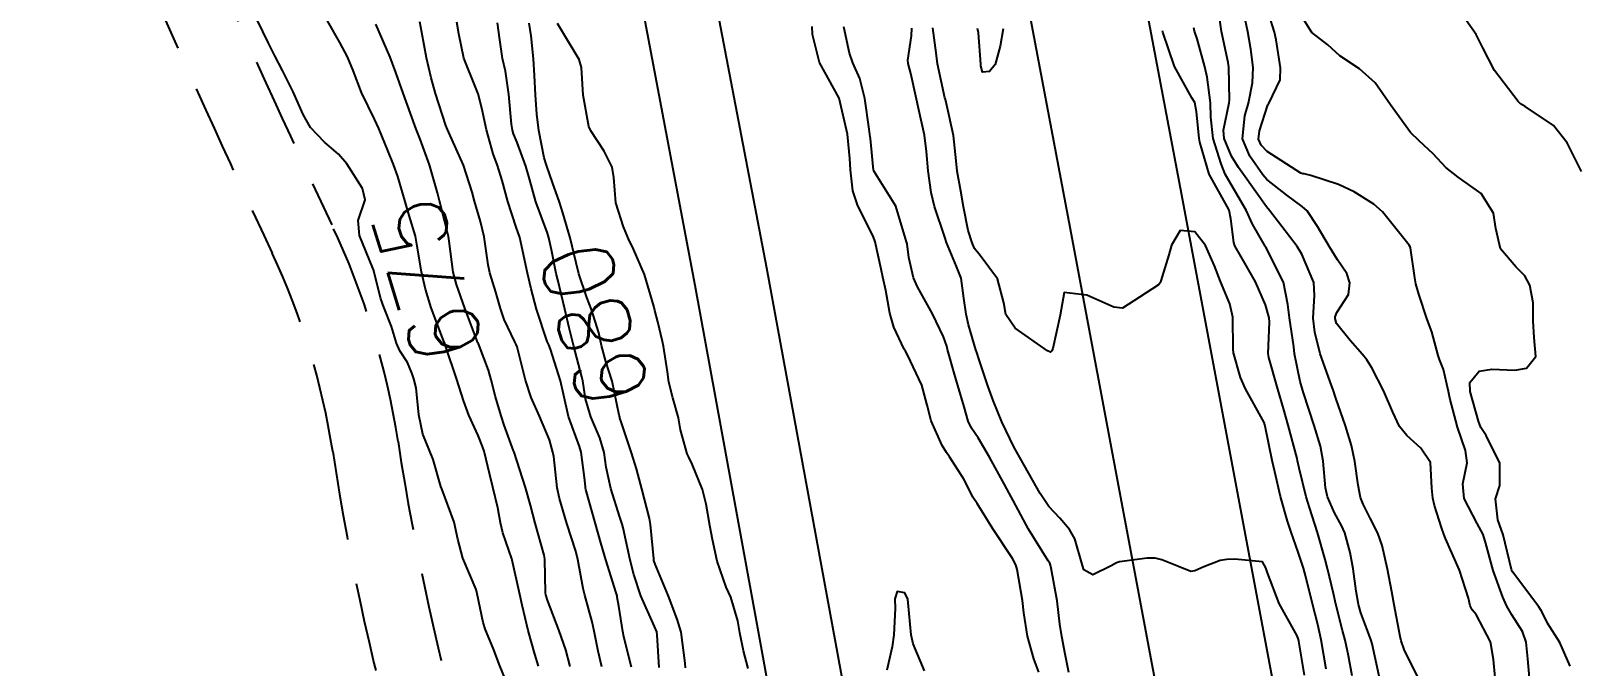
# Model space of a CAD drawing. Header units: metres. Extents: x 298520 to 308411, y 7433745 to 7450750.
# Drawn here: x 300845.5 to 300932.2, y 7447431.1 to 7447466.7 of the extents above; entities that cross this region are included whole.
import ezdxf
from ezdxf.enums import TextEntityAlignment as Align

# ---------------------------------------------------------------- set-up
doc = ezdxf.new("R2010")
doc.units = ezdxf.units.M
doc.header["$LTSCALE"] = 10
doc.linetypes.add('DASHED', pattern=[0.75, 0.5, -0.25])
for name, color, linetype in [('Cotas', 45, 'Continuous'), ('Curvas de Nivel 1m', 11, 'Continuous'), ('Curvas de Nivel 5m', 15, 'Continuous'), ('Linha Férrea', 251, 'TRACKS'), ('Vias Primárias', 230, 'Continuous'), ('Vias Secundárias', 230, 'DASHED')]:
    doc.layers.add(name, color=color, linetype=linetype)
doc.styles.add('Style-STANDARD', font='STANDARD.shx')
doc.linetypes.add('TRACKS', pattern='A,0.15,[130,ltypeshp.shx,S=0.25,R=0,X=0,Y=0],0.15', length=0.3)

msp = doc.modelspace()

# ---------------------------------------------------------------- linework, layer by layer
at = {"layer": 'Curvas de Nivel 1m', "flags": 128}
for points, elevation in [([(300927.545, 7447430.449), (300927.434, 7447431.454), (300927.282, 7447432.452), (300926.468, 7447433.982), (300926.255, 7447434.247), (300926.139, 7447434.463), (300926.041, 7447434.903), (300925.547, 7447436.47), (300924.755, 7447438.244), (300924.656, 7447438.479), (300924.527, 7447438.853), (300924.143, 7447440.09), (300924.04, 7447440.488), (300923.986, 7447441.054), (300923.91, 7447442.49), (300923.382, 7447443.299), (300922.588, 7447444.011), (300922.171, 7447444.514), (300921.807, 7447445.316), (300921.286, 7447446.523), (300920.636, 7447447.794), (300920.352, 7447448.246), (300920.116, 7447448.538), (300919.42, 7447449.318), (300918.66, 7447450.271), (300918.57, 7447450.561), (300918.575, 7447450.65), (300918.668, 7447450.893), (300919.332, 7447451.901), (300919.401, 7447452.549), (300919.223, 7447453.077), (300918.706, 7447453.837), (300918.255, 7447454.565), (300917.59, 7447455.705), (300917.007, 7447456.577), (300916.737, 7447456.837), (300915.872, 7447457.463), (300914.759, 7447458.343), (300914.534, 7447458.603), (300913.799, 7447459.64), (300913.391, 7447460.621), (300913.521, 7447461.9), (300913.728, 7447462.616), (300913.957, 7447463.746), (300913.988, 7447464.613), (300913.864, 7447465.636), (300913.68, 7447466.618), (300913.374, 7447468.124)], 689), ([(300932.367, 7447458.794), (300931.566, 7447460.402), (300930.797, 7447461.374), (300929.225, 7447462.434), (300928.957, 7447462.58), (300928.816, 7447462.705), (300927.502, 7447464.453), (300926.845, 7447465.714), (300926.464, 7447466.464), (300925.486, 7447467.861)], 692), ([(300872.411, 7447429.646), (300871.797, 7447431.11), (300871.424, 7447432.097), (300871.006, 7447433.122), (300870.87, 7447433.536), (300870.544, 7447435.129), (300870.477, 7447435.375), (300869.739, 7447437.138), (300869.448, 7447438.206), (300869.246, 7447439.143), (300868.551, 7447441.008), (300868.502, 7447441.151), (300868.07, 7447442.66), (300867.875, 7447443.16), (300867.494, 7447444.079), (300867.272, 7447445.17), (300867.115, 7447446.673), (300866.998, 7447447.174), (300866.905, 7447447.455), (300866.632, 7447448.088), (300866.21, 7447448.748), (300866.019, 7447449.179), (300865.732, 7447450.108), (300865.301, 7447451.191), (300865.136, 7447451.652), (300864.756, 7447453.199), (300864.742, 7447453.248), (300864.695, 7447453.38), (300863.939, 7447455.208), (300863.881, 7447456.053), (300864.268, 7447457.205), (300864.11, 7447457.845), (300863.241, 7447459.215), (300862.768, 7447459.766), (300861.979, 7447460.436), (300861.203, 7447461.244), (300860.794, 7447461.982), (300860.239, 7447463.256), (300859.638, 7447464.449), (300859.205, 7447465.266), (300858.844, 7447465.977), (300858.215, 7447467.276)], 674), ([(300875.745, 7447431.067), (300875.503, 7447432.009), (300875.129, 7447433.073), (300874.47, 7447434.787), (300874.374, 7447435.081), (300874.357, 7447435.198), (300874.317, 7447437.082), (300874.282, 7447437.305), (300873.782, 7447439.087), (300873.53, 7447440.098), (300873.25, 7447441.093), (300872.601, 7447443.071), (300872.593, 7447443.1), (300872.573, 7447443.149), (300872.054, 7447444.574), (300871.871, 7447445.111), (300871.556, 7447446.168), (300871.312, 7447447.12), (300871.167, 7447447.661), (300870.642, 7447449.037), (300870.606, 7447449.13), (300870.578, 7447449.197), (300869.845, 7447451.138), (300869.369, 7447452.46), (300869.195, 7447453.145), (300868.964, 7447454.894), (300868.923, 7447455.148), (300868.725, 7447455.976), (300868.417, 7447457.153), (300868.305, 7447457.596), (300867.866, 7447459.159), (300867.34, 7447460.602), (300867.115, 7447461.167), (300866.796, 7447462.042), (300866.391, 7447463.176), (300865.976, 7447464.334), (300865.656, 7447465.188), (300864.861, 7447467.045)], 676), ([(300877.523, 7447431.044), (300877.317, 7447431.922), (300877.086, 7447433.051), (300876.97, 7447433.564), (300876.567, 7447435.059), (300876.479, 7447435.435), (300876.175, 7447437.063), (300876.052, 7447437.52), (300875.553, 7447439.07), (300875.144, 7447440.474), (300875.02, 7447441.075), (300874.821, 7447442.827), (300874.778, 7447443.078), (300874.58, 7447443.752), (300874.024, 7447445.086), (300873.559, 7447446.141), (300873.233, 7447447.094), (300872.768, 7447448.972), (300872.721, 7447449.099), (300872.644, 7447449.253), (300872.052, 7447450.504), (300871.836, 7447451.112), (300871.589, 7447452.024), (300871.244, 7447453.122), (300871.142, 7447453.568), (300870.925, 7447455.127), (300870.726, 7447455.985), (300870.387, 7447457.134), (300870.255, 7447457.628), (300869.764, 7447459.14), (300868.948, 7447460.981), (300868.872, 7447461.149), (300868.786, 7447461.373), (300868.195, 7447463.156), (300867.951, 7447464.03), (300867.704, 7447465.161), (300867.446, 7447466.572), (300867.328, 7447467.165)], 677), ([(300879.183, 7447431.022), (300878.749, 7447432.728), (300878.698, 7447433.028), (300878.467, 7447434.443), (300878.383, 7447434.943), (300878.369, 7447435.032), (300878.323, 7447435.185), (300877.733, 7447437.042), (300877.451, 7447437.985), (300877.153, 7447439.051), (300876.629, 7447440.982), (300876.609, 7447441.059), (300876.598, 7447441.104), (300876.557, 7447441.51), (300876.351, 7447443.062), (300876.256, 7447443.384), (300875.641, 7447445.07), (300875.367, 7447446.317), (300875.21, 7447447.074), (300874.64, 7447448.835), (300874.541, 7447449.081), (300874.458, 7447449.268), (300873.85, 7447451.088), (300873.554, 7447452.218), (300873.355, 7447453.093), (300872.983, 7447454.824), (300872.916, 7447455.098), (300872.722, 7447455.673), (300872.244, 7447457.107), (300871.933, 7447458.291), (300871.67, 7447459.116), (300871.424, 7447459.775), (300871.058, 7447461.126), (300870.801, 7447462.331), (300870.593, 7447463.132), (300870.433, 7447463.517), (300869.791, 7447465.14), (300869.5, 7447466.497), (300869.393, 7447467.145)], 678), ([(300880.722, 7447431.007), (300880.623, 7447432.836), (300880.587, 7447433.009), (300880.456, 7447433.313), (300879.703, 7447435.018), (300879.302, 7447436.21), (300879.099, 7447437.024), (300878.71, 7447438.839), (300878.663, 7447439.029), (300878.529, 7447439.423), (300878.011, 7447441.038), (300877.758, 7447442.236), (300877.642, 7447443.044), (300877.41, 7447443.876), (300876.896, 7447445.055), (300876.608, 7447446.061), (300876.446, 7447447.062), (300876.392, 7447447.296), (300875.92, 7447449.067), (300875.682, 7447450.041), (300875.445, 7447451.072), (300875.048, 7447452.716), (300874.965, 7447453.077), (300874.706, 7447454.395), (300874.554, 7447455.082), (300874.467, 7447455.332), (300873.811, 7447457.089), (300873.469, 7447458.38), (300873.269, 7447459.095), (300872.776, 7447460.421), (300872.573, 7447460.896), (300872.507, 7447461.104), (300872.457, 7447461.435), (300872.307, 7447463.108), (300872.115, 7447464.4), (300871.954, 7447465.113), (300871.802, 7447466.162), (300871.666, 7447467.118)], 679), ([(300885.711, 7447430.947), (300885.451, 7447431.942), (300885.239, 7447432.952), (300885.13, 7447433.624), (300884.731, 7447434.957), (300884.481, 7447435.514), (300883.967, 7447436.968), (300883.715, 7447438.172), (300883.572, 7447438.97), (300883.355, 7447440.158), (300883.157, 7447440.974), (300882.567, 7447442.407), (300882.379, 7447442.791), (300882.292, 7447442.984), (300881.918, 7447444.322), (300881.8, 7447444.992), (300881.489, 7447446.118), (300881.259, 7447447), (300881.197, 7447447.57), (300880.961, 7447449.005), (300880.908, 7447449.268), (300880.656, 7447450.368), (300880.483, 7447451.012), (300880.428, 7447451.251), (300879.914, 7447453.018), (300879.284, 7447454.447), (300879.005, 7447455.027), (300878.723, 7447455.694), (300878.301, 7447457.037), (300878.18, 7447458.462), (300878.088, 7447459.04), (300877.648, 7447459.923), (300876.893, 7447461.058), (300876.787, 7447461.311), (300876.478, 7447463.063), (300876.378, 7447464.606), (300876.248, 7447465.059), (300875.32, 7447466.609), (300875.029, 7447467.078)], 681), ([(300901.99, 7447430.754), (300901.708, 7447431.489), (300901.351, 7447432.761), (300901.152, 7447434.077), (300901.065, 7447434.764), (300900.768, 7447436.498), (300900.689, 7447436.768), (300900.506, 7447437.112), (300899.413, 7447438.781), (300898.537, 7447440.19), (300898.296, 7447440.549), (300898.173, 7447440.796), (300897.791, 7447441.565), (300896.975, 7447442.814), (300896.813, 7447443.054), (300896.579, 7447443.446), (300895.962, 7447444.826), (300895.723, 7447445.712), (300895.427, 7447446.832), (300894.64, 7447448.522), (300894.521, 7447448.722), (300894.447, 7447448.843), (300893.868, 7447450.064), (300893.65, 7447450.855), (300893.41, 7447452.131), (300893.245, 7447452.862), (300893.153, 7447453.319), (300892.829, 7447454.859), (300892.717, 7447455.165), (300891.845, 7447456.873), (300891.572, 7447457.698), (300891.439, 7447458.88), (300891.41, 7447459.521), (300891.268, 7447460.883), (300890.813, 7447462.89), (300889.706, 7447464.901), (300889.303, 7447466.459), (300889.296, 7447466.906)], 682), ([(300903.671, 7447430.731), (300903.467, 7447431.758), (300903.266, 7447432.738), (300903.166, 7447433.446), (300903.003, 7447434.742), (300902.681, 7447436.567), (300902.646, 7447436.748), (300902.605, 7447436.85), (300902.505, 7447436.991), (300901.411, 7447438.761), (300900.539, 7447440.368), (300900.328, 7447440.772), (300900.061, 7447441.264), (300899.226, 7447442.783), (300898.584, 7447443.874), (300898.212, 7447444.418), (300898.025, 7447444.799), (300897.805, 7447445.602), (300897.447, 7447446.808), (300897.255, 7447447.437), (300896.877, 7447448.816), (300896.829, 7447449.002), (300896.65, 7447449.534), (300896.027, 7447450.826), (300895.192, 7447452.328), (300894.963, 7447452.837), (300894.704, 7447453.974), (300894.608, 7447454.738), (300894.582, 7447454.841), (300894.523, 7447455.035), (300893.971, 7447456.848), (300892.762, 7447458.793), (300892.739, 7447458.837), (300892.734, 7447458.86), (300892.561, 7447460.644), (300892.53, 7447460.864), (300892.483, 7447461.169), (300892.241, 7447462.869), (300891.954, 7447464.003), (300891.573, 7447464.879), (300891.382, 7447465.425), (300891.069, 7447466.887)], 683), ([(300916.861, 7447430.576), (300916.547, 7447432.484), (300916.526, 7447432.579), (300916.455, 7447432.788), (300915.438, 7447434.59), (300914.787, 7447436.309), (300914.694, 7447436.598), (300914.506, 7447436.924), (300912.96, 7447437.076), (300912.507, 7447437.058), (300912.142, 7447436.998), (300911.22, 7447436.643), (300910.729, 7447436.419), (300910.499, 7447436.396), (300909.796, 7447436.661), (300908.87, 7447437.038), (300908.507, 7447437.127), (300908.058, 7447437.134), (300906.505, 7447436.928), (300906.332, 7447436.874), (300906.034, 7447436.705), (300905.002, 7447436.208), (300904.499, 7447436.487), (300904.424, 7447436.721), (300903.999, 7447438.209), (300903.705, 7447438.732), (300903.157, 7447439.368), (300902.536, 7447440.028), (300902.062, 7447440.755), (300901.413, 7447441.909), (300900.916, 7447442.767), (300900.579, 7447443.37), (300899.904, 7447444.777), (300899.428, 7447445.965), (300899.134, 7447446.785), (300898.637, 7447448.235), (300898.507, 7447448.657), (300898.466, 7447448.793), (300898.055, 7447450.197), (300897.908, 7447450.801), (300897.794, 7447451.686), (300897.632, 7447452.806), (300897.368, 7447453.478), (300896.822, 7447454.818), (300896.717, 7447455.119), (300896.138, 7447456.826), (300895.96, 7447457.619), (300895.787, 7447458.83), (300895.699, 7447459.906), (300895.592, 7447460.832), (300895.232, 7447462.41), (300895.133, 7447462.837), (300894.827, 7447464.286), (300894.674, 7447464.842), (300894.646, 7447465.03), (300894.848, 7447466.382), (300894.877, 7447466.816)], 684), ([(300899.984, 7447466.779), (300899.819, 7447465.804), (300899.531, 7447464.783), (300899.23, 7447464.385), (300898.829, 7447464.359), (300898.74, 7447464.7), (300898.73, 7447464.792), (300898.608, 7447466.551), (300898.553, 7447466.794)], 686), ([(300921.036, 7447430.524), (300920.643, 7447432.335), (300920.588, 7447432.529), (300920.456, 7447432.874), (300920.012, 7447434.081), (300919.882, 7447434.539), (300919.747, 7447435.278), (300919.578, 7447436.544), (300919.421, 7447437.456), (300919.115, 7447438.551), (300918.933, 7447438.959), (300918.534, 7447439.67), (300918.147, 7447440.564), (300918.039, 7447441.077), (300917.911, 7447442.567), (300917.748, 7447443.402), (300917.396, 7447444.572), (300916.801, 7447446.397), (300916.743, 7447446.579), (300916.627, 7447447.032), (300916.309, 7447448.583), (300916.254, 7447448.977), (300916.017, 7447450.586), (300915.922, 7447451.339), (300915.676, 7447452.59), (300914.712, 7447454.522), (300914.681, 7447454.569), (300914.661, 7447454.601), (300913.956, 7447455.842), (300913.601, 7447456.617), (300912.754, 7447458.058), (300912.426, 7447458.633), (300912.193, 7447459.212), (300911.745, 7447460.64), (300911.608, 7447461.835), (300911.606, 7447462.642), (300911.406, 7447464.065), (300911.284, 7447464.645), (300910.849, 7447466.223), (300910.71, 7447466.651), (300910.669, 7447466.839)], 687), ([(300923.187, 7447430.502), (300922.445, 7447432.012), (300922.272, 7447432.512), (300922.214, 7447432.754), (300921.878, 7447434.516), (300921.754, 7447435.247), (300921.514, 7447436.52), (300921.203, 7447437.837), (300920.961, 7447438.526), (300920.531, 7447439.377), (300920.154, 7447440.151), (300920.003, 7447440.538), (300919.87, 7447441.224), (300919.67, 7447442.544), (300919.484, 7447443.448), (300919.154, 7447444.552), (300918.616, 7447446.087), (300918.471, 7447446.562), (300918.38, 7447446.808), (300917.746, 7447448.569), (300917.431, 7447449.796), (300917.343, 7447450.573), (300917.415, 7447451.839), (300917.375, 7447452.573), (300916.709, 7447454.16), (300916.443, 7447454.583), (300915.597, 7447455.718), (300914.902, 7447456.598), (300914.736, 7447456.815), (300913.44, 7447458.62), (300913.16, 7447459.017), (300912.773, 7447459.651), (300912.364, 7447460.634), (300912.32, 7447461.105), (300912.647, 7447462.632), (300912.667, 7447462.779), (300912.616, 7447464.632), (300912.583, 7447464.885), (300912.217, 7447466.636), (300912.097, 7447467.406)], 688), ([(300931.741, 7447431.089), (300931.159, 7447432.403), (300930.464, 7447433.503), (300930.16, 7447434.105), (300929.984, 7447434.417), (300928.502, 7447436.361), (300928.462, 7447436.44), (300928.445, 7447436.499), (300927.988, 7447438.445), (300927.691, 7447439.289), (300927.549, 7447440.45), (300927.797, 7447441.204), (300927.792, 7447442.448), (300927.034, 7447444.01), (300926.74, 7447444.459), (300926.598, 7447444.809), (300926.132, 7447446.465), (300926.125, 7447446.968), (300926.634, 7447447.6), (300927.357, 7447447.728), (300928.631, 7447447.66), (300929.283, 7447447.78), (300929.808, 7447448.423), (300929.728, 7447449.498), (300929.667, 7447450.425), (300929.673, 7447451.43), (300929.484, 7447452.428), (300929.205, 7447452.939), (300928.703, 7447453.431), (300927.837, 7447454.449), (300927.583, 7447455.593), (300927.445, 7447456.453), (300926.749, 7447457.557), (300925.472, 7447458.473), (300924.768, 7447459.015), (300924.058, 7447459.773), (300923.272, 7447460.503), (300922.79, 7447460.965), (300921.684, 7447462.521), (300920.825, 7447463.764), (300919.935, 7447464.539), (300918.84, 7447465.259), (300918.163, 7447465.877), (300917.278, 7447466.574), (300916.863, 7447467.22)], 691), ([(300919.538, 7447430.543), (300919.321, 7447431.666), (300919.137, 7447432.55), (300918.995, 7447433.089), (300918.619, 7447434.558), (300918.482, 7447435.157), (300918.152, 7447436.564), (300918.018, 7447437.055), (300917.588, 7447438.569), (300917.138, 7447439.973), (300916.953, 7447440.576), (300916.567, 7447442.173), (300916.477, 7447442.581), (300916.443, 7447442.713), (300915.949, 7447444.586), (300915.689, 7447445.507), (300915.373, 7447446.593), (300914.86, 7447448.378), (300914.833, 7447448.598), (300914.908, 7447450.349), (300914.881, 7447450.598), (300914.674, 7447451.329), (300914.115, 7447452.609), (300913.603, 7447453.517), (300912.956, 7447454.626), (300912.897, 7447454.81), (300912.728, 7447456.138), (300912.651, 7447456.631), (300912.533, 7447456.835), (300911.526, 7447458.642), (300910.998, 7447460.431), (300910.97, 7447460.648), (300910.805, 7447462.123), (300910.714, 7447462.651), (300910.549, 7447462.919), (300909.579, 7447464.663), (300908.932, 7447466.59), (300908.917, 7447466.669)], 686), ([(300895.575, 7447430.829), (300894.948, 7447432.335), (300894.832, 7447432.836), (300894.674, 7447434.635), (300894.65, 7447434.838), (300894.478, 7447435.188), (300894.051, 7447435.275), (300893.923, 7447434.848), (300893.944, 7447434.324), (300893.864, 7447432.849), (300893.764, 7447432.168), (300893.471, 7447430.854)], 681)]:
    msp.add_lwpolyline(points, dxfattribs=dict(at, elevation=elevation))
at = {"layer": 'Curvas de Nivel 5m', "flags": 128}
for points, elevation in [([(300929.468, 7447430.424), (300929.363, 7447431.503), (300929.269, 7447432.428), (300929.063, 7447433.035), (300928.468, 7447433.965), (300928.19, 7447434.443), (300927.967, 7447434.959), (300927.416, 7447436.451), (300927.015, 7447437.958), (300926.863, 7447438.457), (300926.529, 7447439.071), (300925.807, 7447440.467), (300925.733, 7447441.291), (300925.976, 7447442.466), (300925.88, 7447443.167), (300925.433, 7447444.472), (300925.007, 7447446.086), (300924.922, 7447446.477), (300924.635, 7447447.694), (300924.424, 7447448.266), (300924.344, 7447448.484), (300923.983, 7447449.817), (300923.728, 7447450.494), (300923.26, 7447451.926), (300923.098, 7447452.504), (300923.032, 7447452.841), (300922.797, 7447454.509), (300922.777, 7447454.573), (300922.715, 7447454.672), (300921.223, 7447456.525), (300920.739, 7447456.964), (300919.646, 7447457.645), (300918.756, 7447458.066), (300917.21, 7447458.573), (300916.839, 7447458.654), (300916.764, 7447458.653), (300916.649, 7447458.696), (300914.776, 7447459.901), (300914.438, 7447460.263), (300914.293, 7447460.607), (300914.339, 7447461.058), (300914.812, 7447462.518), (300914.838, 7447462.574), (300914.854, 7447462.6), (300915.496, 7447463.924), (300915.519, 7447464.593), (300915.277, 7447466.168), (300915.177, 7447466.597), (300914.868, 7447467.596)], 690), ([(300873.966, 7447431.085), (300873.762, 7447431.764), (300873.397, 7447433.091), (300873.054, 7447434.507), (300872.917, 7447435.096), (300872.502, 7447437.022), (300872.476, 7447437.1), (300871.968, 7447438.558), (300871.847, 7447439.11), (300871.686, 7447439.962), (300871.413, 7447441.117), (300871.241, 7447441.801), (300870.92, 7447443.125), (300870.838, 7447443.388), (300870.582, 7447444.001), (300870.073, 7447445.135), (300869.778, 7447445.965), (300869.4, 7447447.142), (300868.766, 7447449.025), (300868.716, 7447449.149), (300868.646, 7447449.333), (300867.963, 7447451.157), (300867.646, 7447452.198), (300867.421, 7447453.163), (300867.161, 7447454.713), (300867.074, 7447455.166), (300866.73, 7447456.329), (300866.479, 7447457.174), (300866.087, 7447458.511), (300865.855, 7447459.184), (300865.539, 7447459.957), (300865.029, 7447461.196), (300864.791, 7447461.711), (300864.063, 7447463.207), (300863.591, 7447464.446), (300863.271, 7447465.216), (300862.845, 7447466.013), (300862.159, 7447467.231)], 675), ([(300882.192, 7447430.992), (300882.182, 7447431.246), (300881.951, 7447432.995), (300881.738, 7447433.719), (300881.242, 7447435.002), (300880.5, 7447436.801), (300880.436, 7447437.011), (300880.423, 7447437.092), (300880.25, 7447439.013), (300880.19, 7447439.352), (300879.75, 7447441.018), (300879.45, 7447442.135), (300879.181, 7447443.024), (300878.59, 7447444.778), (300878.532, 7447444.97), (300878.515, 7447445.031), (300878.486, 7447445.14), (300878.102, 7447447.038), (300877.74, 7447448.15), (300877.491, 7447449.047), (300877.356, 7447449.755), (300876.946, 7447451.056), (300876.673, 7447451.727), (300876.236, 7447453.065), (300876.087, 7447453.679), (300875.742, 7447455.07), (300875.335, 7447456.473), (300875.151, 7447457.076), (300874.754, 7447458.166), (300874.429, 7447459.083), (300874.296, 7447459.557), (300873.983, 7447461.088), (300873.878, 7447462.008), (300873.797, 7447463.09), (300873.741, 7447464.174), (300873.69, 7447465.091), (300873.56, 7447466.385), (300873.45, 7447467.094)], 680), ([(300918.081, 7447430.91), (300917.794, 7447432.567), (300917.603, 7447433.427), (300917.314, 7447434.572), (300916.913, 7447436.159), (300916.8, 7447436.577), (300916.512, 7447437.462), (300916.106, 7447438.584), (300915.907, 7447439.209), (300915.52, 7447440.59), (300915.19, 7447441.968), (300915.056, 7447442.595), (300914.66, 7447444.532), (300914.644, 7447444.599), (300914.595, 7447444.728), (300913.555, 7447446.616), (300913.27, 7447447.261), (300912.879, 7447448.626), (300912.861, 7447448.843), (300912.848, 7447450.627), (300912.674, 7447451.375), (300912.15, 7447452.635), (300911.825, 7447453.515), (300911.311, 7447454.644), (300910.721, 7447455.419), (300909.897, 7447455.487), (300909.408, 7447454.663), (300909.256, 7447454.116), (300908.816, 7447452.669), (300908.789, 7447452.572), (300908.689, 7447452.441), (300907.621, 7447451.744), (300906.67, 7447451.144), (300906.185, 7447451.19), (300904.68, 7447451.857), (300903.406, 7447452.016), (300903.18, 7447450.742), (300902.775, 7447448.878), (300902.718, 7447448.749), (300902.642, 7447448.673), (300902.476, 7447448.752), (300900.655, 7447450.011), (300900.129, 7447450.775), (300900.016, 7447451.434), (300899.678, 7447452.78), (300898.706, 7447454.076), (300898.391, 7447454.476), (300898.244, 7447454.797), (300898.037, 7447455.486), (300897.769, 7447456.805), (300897.624, 7447457.68), (300897.413, 7447458.81), (300897.347, 7447459.39), (300897.198, 7447460.814), (300896.809, 7447462.57), (300896.75, 7447462.821), (300896.727, 7447462.908), (300896.319, 7447464.825), (300896.233, 7447465.432), (300896.046, 7447466.828)], 685)]:
    msp.add_lwpolyline(points, dxfattribs=dict(at, elevation=elevation))
at = {"layer": 'Linha Férrea', "flags": 128}
for points in [[(298729.261, 7450749.95), (298734.809, 7450730.65), (298742.343, 7450703.451), (298750.119, 7450676.237), (298757.889, 7450649.199), (298765.189, 7450623.712), (298769.985, 7450606.424), (298776.494, 7450583.287), (298783.055, 7450560.248), (298788.164, 7450542.214), (298793.821, 7450521.584), (298798.125, 7450506.606), (298804.386, 7450484.418), (298809.295, 7450466.837), (298814.551, 7450448.858), (298819.559, 7450431.225), (298826.267, 7450408.649), (298831.926, 7450389.314), (298837.135, 7450370.779), (298842.092, 7450352.398), (298847.802, 7450331.823), (298852.149, 7450316.412), (298858.34, 7450294.769), (298862.969, 7450278.965), (298867.952, 7450260.088), (298870.924, 7450249.95), (298873.722, 7450238.982), (298878.355, 7450222.697), (298882.025, 7450210.358), (298885.603, 7450197.651), (298890.189, 7450181.049), (298894.637, 7450166.006), (298898.995, 7450149.812), (298904.361, 7450131.79), (298908.122, 7450117.709), (298911.93, 7450103.946), (298916.104, 7450089.039), (298920.554, 7450073.399), (298923.212, 7450064.319), (298926.468, 7450052.577), (298930.321, 7450038.956), (298934.723, 7450023.223), (298938.252, 7450011.622), (298941.509, 7449999.193), (298944.399, 7449989.651), (298947.701, 7449977.682), (298952.335, 7449961.49), (298956.967, 7449946.581), (298961.92, 7449929.017), (298965.909, 7449915.258), (298970.082, 7449900.905), (298973.936, 7449887.787), (298977.788, 7449874.853), (298981.549, 7449862.469), (298986.366, 7449847.197), (298989.852, 7449836.37), (298994.575, 7449822.337), (298999.437, 7449807.292), (299004.068, 7449794.269), (299008.7, 7449781.657), (299013.057, 7449770.328), (299018.285, 7449757.718), (299022.322, 7449748.037), (299026.817, 7449737.63), (299031.861, 7449726.852), (299036.814, 7449716.896), (299043.096, 7449705.205), (299047.821, 7449696.534), (299054.335, 7449685.572), (299060.664, 7449675.852), (299069.469, 7449663.104), (299077.541, 7449652.872), (299085.429, 7449643.336), (299089.832, 7449637.784), (299098.728, 7449628.561), (299107.993, 7449618.793), (299117.442, 7449610.031), (299127.077, 7449601.223), (299138.453, 7449591.782), (299150.409, 7449582.651), (299162.779, 7449573.982), (299174.004, 7449567.002), (299185.962, 7449560.295), (299199.698, 7449553.222), (299213.253, 7449547.024), (299227.033, 7449541.5), (299241.999, 7449536.525), (299258.424, 7449531.831), (299277.224, 7449527.814), (299295.935, 7449525.032), (299311.589, 7449523.57), (299326.876, 7449522.883), (299340.975, 7449522.747), (299353.572, 7449523.111), (299369.274, 7449524.069), (299382.826, 7449525.211), (299396.609, 7449526.717), (299414.178, 7449529.501), (299430.969, 7449532.603), (299440.142, 7449534.839), (299451.094, 7449537.487), (299469.666, 7449542.917), (299486.963, 7449547.755), (299510.376, 7449554.83), (299531.414, 7449561.037), (299544.903, 7449564.894), (299559.186, 7449569.068), (299590.197, 7449576.665), (299616.417, 7449582.259), (299645.03, 7449585.805), (299675.251, 7449587.635), (299705.522, 7449586.259), (299732.882, 7449582.825), (299762.581, 7449576.088), (299791.888, 7449566.944), (299816.217, 7449556.896), (299840.774, 7449544.781), (299859.676, 7449534.387), (299878.529, 7449521.308), (299897.376, 7449507.135), (299919.538, 7449486.991), (299927.658, 7449478.626), (299947.133, 7449456.962), (299961.499, 7449437.961), (299971.137, 7449424.784), (299981.869, 7449408.322), (299997.595, 7449383.682), (300016.228, 7449354.96), (300035.864, 7449324.687), (300055.136, 7449295.587), (300073.232, 7449268.397), (300085.868, 7449249.95), (300089.501, 7449244.778), (300101.211, 7449227.647), (300111.197, 7449214.14), (300124.752, 7449194.736), (300135.909, 7449179.759), (300148.296, 7449162.129), (300160.805, 7449144.566), (300173.129, 7449128.481), (300185.523, 7449112.088), (300198.402, 7449095.758), (300207.462, 7449083.98), (300220.094, 7449068.515), (300233.468, 7449051.744), (300246.778, 7449035.349), (300263.478, 7449015.076), (300277.526, 7448998.444), (300292.814, 7448981.501), (300306.688, 7448964.856), (300324.623, 7448944.393), (300340.398, 7448926.517), (300357.9, 7448907.843), (300372.755, 7448891.817), (300392.041, 7448871.054), (300410.717, 7448852.066), (300427.475, 7448834.137), (300439.245, 7448822.858), (300454.898, 7448806.525), (300473.448, 7448788.164), (300493.111, 7448768.808), (300511.705, 7448749.95), (300518.198, 7448743.612), (300525.672, 7448735.984), (300530.889, 7448730.361), (300538.141, 7448723.284), (300543.771, 7448717.624), (300548.924, 7448711.903), (300554.778, 7448706.093), (300562.444, 7448698.573), (300570.483, 7448690.198), (300580.06, 7448680.508), (300590.013, 7448670.628), (300599.102, 7448661.391), (300608.565, 7448651.702), (300616.68, 7448643.32), (300625.581, 7448633.859), (300633.62, 7448625.859), (300641.21, 7448617.858), (300649.582, 7448609.897), (300659.386, 7448599.72), (300667.387, 7448591.231), (300676.098, 7448582.784), (300683.871, 7448574.669), (300691.725, 7448567.153), (300703.33, 7448554.876), (300711.744, 7448546.351), (300718.093, 7448539.767), (300726.506, 7448530.983), (300733.153, 7448523.695), (300741.152, 7448514.418), (300747.426, 7448507.242), (300750.054, 7448504.018), (300758.169, 7448493.99), (300764.854, 7448485.238), (300772.251, 7448475.55), (300781.114, 7448462.855), (300788.178, 7448452.147), (300795.99, 7448439.115), (300802.712, 7448427.661), (300809.137, 7448414.665), (300814.959, 7448402.42), (300819.763, 7448391.601), (300824.722, 7448378.533), (300829.079, 7448366.59), (300833.249, 7448353.858), (300836.592, 7448342.438), (300839.822, 7448330.572), (300842.678, 7448317.912), (300845.758, 7448304.202), (300848.387, 7448291.169), (300849.927, 7448279.903), (300851.843, 7448266.756), (300852.632, 7448254.174), (300852.974, 7448249.95), (300853.718, 7448237.64), (300853.896, 7448226.066), (300854.164, 7448215.145), (300853.836, 7448203.832), (300853.598, 7448192.905), (300852.795, 7448182.25), (300851.991, 7448170.79), (300850.801, 7448159.302), (300849.223, 7448146.768), (300848.151, 7448135.486), (300846.96, 7448124.114), (300845.442, 7448113.546), (300844.222, 7448102.204), (300842.288, 7448090.385), (300840.978, 7448078.33), (300839.608, 7448068.386), (300838.209, 7448056.39), (300836.541, 7448045.166), (300835.023, 7448032.665), (300833.535, 7448020.341), (300832.284, 7448009.205), (300831.094, 7447998.637), (300829.874, 7447985.926), (300828.432, 7447973.713), (300826.546, 7447955.639), (300825.162, 7447943.391), (300824.986, 7447942.247), (300823.836, 7447930.96), (300822.657, 7447919.829), (300821.593, 7447909.075), (300820.243, 7447895.408), (300819.533, 7447885.934), (300818.679, 7447872.07), (300818.298, 7447858.799), (300817.927, 7447851.916), (300817.786, 7447841.862), (300817.933, 7447833.489), (300818.516, 7447815.843), (300820.361, 7447795.876), (300822.449, 7447776.733), (300825.922, 7447758.996), (300827.722, 7447750.217), (300828.687, 7447743.229), (300830.467, 7447731.539), (300833.751, 7447711.152), (300838.977, 7447681.969), (300842.161, 7447664.851), (300846.249, 7447643.566), (300856.898, 7447587.933), (300861.3, 7447564.706), (300863.731, 7447552.015), (300867.081, 7447534.8), (300870.251, 7447518.153), (300879.139, 7447471.406), (300882.717, 7447452.426), (300886.196, 7447433.436), (300890.621, 7447408.952), (300893.065, 7447393.996), (300894.895, 7447382.534), (300896.018, 7447374.923), (300897.056, 7447367.88), (300898.671, 7447355.202), (300899.884, 7447344.173), (300901.155, 7447328.57), (300902.425, 7447306.17), (300902.632, 7447290.927), (300902.643, 7447274.906), (300901.209, 7447249.806), (300899.894, 7447235.454), (300897.424, 7447214.973), (300896.24, 7447207.108, -0.017609), (300893.245, 7447191.067), (300890.79, 7447180.008), (300886.347, 7447162.337), (300883.122, 7447151.267), (300877.521, 7447133.871), (300873.858, 7447123.752), (300865.532, 7447103.056), (300859.822, 7447090.388), (300850.503, 7447071.406), (300846.315, 7447063.106), (300836.805, 7447045.834), (300827.664, 7447031.197), (300815.395, 7447013.014), (300803.069, 7446996.228), (300792.968, 7446983.245), (300781.446, 7446969.292), (300759.63, 7446945.435), (300748.36, 7446933.669), (300737.301, 7446922.447), (300720.178, 7446905.644), (300707.821, 7446893.561), (300697.057, 7446883.028), (300686.376, 7446872.224), (300676.506, 7446862.329), (300660.145, 7446845.845), (300651.989, 7446837.638), (300637.917, 7446823.835), (300624.102, 7446810.419), (300614.955, 7446801.573), (300610.107, 7446796.538), (300599.124, 7446785.64, 0.017844), (300588.776, 7446774.611), (300582.973, 7446768.596), (300572.807, 7446757.15), (300570.635, 7446754.423, -0.018804), (300566.868, 7446749.902, -0.021463), (300565.197, 7446747.771, 0.014089), (300560.744, 7446742.236), (300556.818, 7446737.065), (300549.018, 7446726.402), (300544.903, 7446720.152), (300542.989, 7446717.435), (300540.702, 7446714.014), (300534.516, 7446704.131), (300528.813, 7446694.775), (300525.37, 7446688.688), (300519.775, 7446678.443, 0.017217), (300513.559, 7446666.068), (300510.115, 7446659.471), (300505.35, 7446648.44), (300501.39, 7446638.953, 0.017957), (300498.447, 7446631.125), (300492.383, 7446614.647), (300488.086, 7446600.958), (300484.889, 7446590.082), (300482.448, 7446580.533), (300479.028, 7446566.174), (300474.999, 7446546.195), (300472.245, 7446530.076), (300469.723, 7446510.133), (300467.649, 7446494.09), (300465.343, 7446472.628), (300462.509, 7446448.283), (300460.589, 7446427.75), (300458.173, 7446403.459), (300455.716, 7446377.743), (300453.679, 7446357.578), (300451.179, 7446331.957), (300448.408, 7446302.907), (300446.096, 7446278.461), (300443.948, 7446255.986), (300443.327, 7446249.95), (300441.921, 7446236.026), (300439.714, 7446214.959), (300437.145, 7446189.663), (300434.772, 7446164.489), (300432.986, 7446145.942), (300427.675, 7446092.019), (300425.457, 7446069.071), (300422.052, 7446034.05), (300420.454, 7446017.74), (300416.946, 7445981.751), (300414.159, 7445952.95), (300410.686, 7445916.311), (300408.437, 7445891.812), (300405.718, 7445868.171), (300403.766, 7445842.739), (300401.654, 7445818.651), (300400.337, 7445806.143), (300399.876, 7445801.282), (300399.266, 7445794.558)], [(298905.363, 7450145.031), (298910.207, 7450124.873), (298915.002, 7450108.012), (298921.739, 7450085.266), (298926.98, 7450064.83), (298931.003, 7450051.742), (298934.224, 7450039.953), (298937.65, 7450027.983), (298940.458, 7450017.786), (298943.206, 7450008.624), (298945.866, 7449998.811), (298948.85, 7449988.084), (298952.218, 7449977.183), (298954.849, 7449967.637), (298957.892, 7449956.733), (298961.763, 7449943.848), (298964.896, 7449932.558), (298968.973, 7449920.293), (298972.372, 7449908.382), (298975.8, 7449896.208), (298979.287, 7449884.682), (298982.035, 7449875.079), (298985.463, 7449863.464), (298988.891, 7449853.475), (298994.252, 7449836.792), (298999.642, 7449820.007), (299004.122, 7449806.223), (299009.577, 7449791.55), (299017.072, 7449771.922), (299023.852, 7449755.78), (299031.351, 7449735.099), (299042.615, 7449714.768), (299049.157, 7449702.257), (299057.947, 7449687.795), (299067.128, 7449674.025), (299074.388, 7449663.764), (299083.266, 7449652.271), (299093.226, 7449640.21), (299104.865, 7449628.3), (299116.059, 7449616.929), (299127.188, 7449606.965), (299134.846, 7449600.398), (299146.061, 7449590.999), (299159.8, 7449581.134), (299172.881, 7449572.672), (299188.754, 7449563.553), (299203.487, 7449555.781), (299219.692, 7449548.782), (299229.285, 7449544.979), (299249.695, 7449538.196), (299264.418, 7449534.22), (299286.841, 7449530.183), (299305.276, 7449527.832), (299319.472, 7449527.113), (299340.209, 7449526.73), (299362.575, 7449527.496), (299380.335, 7449528.889), (299402.027, 7449531.43), (299418.393, 7449534.55), (299439.271, 7449538.773), (299455.546, 7449542.61), (299468.219, 7449546.447), (299486.071, 7449551.679), (299502.678, 7449556.429), (299521.873, 7449562.476), (299544.903, 7449569.511), (299558.765, 7449572.874), (299572.65, 7449576.475), (299589.389, 7449580.647), (299603.615, 7449583.903), (299623.713, 7449587.445), (299640.449, 7449589.67), (299657.813, 7449590.983), (299675.925, 7449591.554), (299694.255, 7449591.042), (299708.541, 7449590.126), (299722.182, 7449588.244), (299738.919, 7449585.56), (299759.653, 7449580.821), (299775.25, 7449576.474), (299786.436, 7449572.94), (299797.015, 7449569.282), (299807.003, 7449565.52), (299816.424, 7449561.561), (299823.596, 7449557.979), (299834.148, 7449553.022), (299842.943, 7449548.641), (299850.946, 7449544.045), (299857.58, 7449540.07), (299867.592, 7449534.039), (299879.685, 7449526.144), (299888.765, 7449519.647), (299901.686, 7449509.708), (299911.305, 7449500.703), (299920.635, 7449492.515), (299928.708, 7449484.626), (299935.814, 7449476.733), (299943.925, 7449467.258), (299951.104, 7449459.003), (299957.671, 7449450.784), (299963.484, 7449442.67), (299970.77, 7449432.303), (299976.475, 7449423.904), (299982.432, 7449414.862), (299988.891, 7449404.85), (299995.852, 7449394.443), (300002.312, 7449383.928), (300010.887, 7449370.223), (300018.781, 7449358.239), (300026.569, 7449345.892), (300033.388, 7449335.88), (300041.176, 7449324.037), (300049.358, 7449311.838), (300057.288, 7449299.745), (300065.47, 7449287.364), (300073.508, 7449275.701), (300081.011, 7449264.541), (300090.196, 7449251.298), (300091.164, 7449249.95), (300100.525, 7449236.167), (300109.403, 7449223.951), (300117.162, 7449213.187), (300127.336, 7449198.457), (300139.6, 7449181.446), (300149.952, 7449166.72), (300159.813, 7449153.466), (300168.75, 7449141.382), (300179.779, 7449126.346), (300190.932, 7449112.414), (300203.876, 7449095.222), (300217.308, 7449078.587), (300230.374, 7449062.005), (300242.887, 7449046.162), (300256.877, 7449029.774), (300272.777, 7449010.921), (300288.309, 7448992.868), (300306.303, 7448971.97), (300322.512, 7448953.54), (300337.055, 7448937.024), (300349.196, 7448923.521), (300363.433, 7448907.803), (300372.178, 7448898.27), (300387.649, 7448881.624), (300402.322, 7448866.086), (300417.298, 7448851.105), (300428.763, 7448838.962), (300440.716, 7448827.379), (300454.398, 7448813.148), (300467.461, 7448800.639), (300481.638, 7448785.533), (300502.227, 7448765.254), (300514.06, 7448753.852), (300517.826, 7448749.95), (300528.275, 7448738.976), (300540.783, 7448726.333), (300551.364, 7448715.261), (300568.358, 7448698.083), (300580.431, 7448686.447), (300591.073, 7448675.242), (300605.822, 7448659.996), (300619.827, 7448645.871), (300631.531, 7448633.85), (300641.93, 7448623.388), (300651.196, 7448614.132), (300663.21, 7448601.736), (300675.654, 7448588.967), (300686.366, 7448579.136), (300697.132, 7448567.001), (300714.307, 7448549.82), (300728.065, 7448535.254), (300742.189, 7448519.954), (300754.02, 7448506), (300763.608, 7448493.67), (300772.134, 7448482.969), (300781.594, 7448469.905), (300789.873, 7448457.453), (300798.087, 7448444.138), (300806.367, 7448430.378), (300809.353, 7448423.731), (300815.826, 7448410.715), (300822.176, 7448396.83), (300827.777, 7448382.459), (300832.26, 7448369.325), (300838.297, 7448352.647), (300842.655, 7448335.903), (300846.951, 7448318.72), (300850.061, 7448305.153), (300853.485, 7448286.05), (300855.912, 7448269.922), (300857.341, 7448249.95), (300858.33, 7448231.606), (300857.942, 7448206.205), (300856.925, 7448178.368), (300854.333, 7448156.855), (300851.333, 7448129.708), (300849.095, 7448108.502), (300845.739, 7448085.317), (300843.044, 7448064.17), (300840.396, 7448043.097), (300838.567, 7448030.951), (300837.041, 7448016.016), (300835.11, 7447994.958), (300832.975, 7447975.28), (300830.738, 7447953.623), (300829.108, 7447937.188), (300828.366, 7447933.435), (300827.045, 7447924.743), (300825.629, 7447910.191), (300824.268, 7447895.589), (300822.966, 7447881.617), (300821.953, 7447863.074), (300821.73, 7447846.352), (300821.738, 7447838.346), (300822.298, 7447822.796), (300823.264, 7447806.625), (300824.128, 7447792.391), (300826.211, 7447777.691), (300829.715, 7447760.435), (300831.501, 7447751.07), (300833.495, 7447738.255), (300836.415, 7447720.056), (300862.711, 7447579.549), (300879.787, 7447489.912), (300882.904, 7447473.371), (300886.736, 7447453.399), (300891.84, 7447425.61), (300894.824, 7447408.419), (300897.501, 7447392.308), (300900.259, 7447374.699), (300902.627, 7447356.768), (300903.989, 7447344.999), (300904.86, 7447335.88), (300905.847, 7447322.28), (300906.291, 7447313.022), (300906.573, 7447308.418), (300906.759, 7447298.893), (300906.88, 7447292.725, -0.006984), (300906.844, 7447284.829), (300906.695, 7447276.838), (300906.36, 7447267.883), (300905.744, 7447256.667), (300905.23, 7447249.95), (300904.292, 7447239.525), (300903.012, 7447227.25), (300901.034, 7447212.309), (300899.543, 7447202.921, -0.011988), (300897.909, 7447194.02), (300894.997, 7447180.769), (300891.356, 7447165.387), (300887.457, 7447151.115), (300883.301, 7447137.652), (300876.75, 7447119.219), (300874.099, 7447111.988), (300871.749, 7447106.138, -0.018309), (300868.914, 7447099.764, 0.011681), (300865.826, 7447093.061), (300860.469, 7447081.825), (300851.72, 7447064.422), (300846.208, 7447053.937), (300843.033, 7447048.479), (300836.89, 7447038.137), (300827.206, 7447022.921), (300821.11, 7447014.014), (300814.857, 7447005.089), (300809.628, 7446998.099), (300801.236, 7446986.884), (300791.122, 7446974.407), (300781.425, 7446962.969), (300774.943, 7446955.767), (300762.88, 7446942.762), (300751.299, 7446930.933), (300734.873, 7446914.565), (300727.949, 7446907.628), (300717.868, 7446897.443), (300705.6, 7446885.783), (300698.716, 7446879.048), (300668.127, 7446848.06), (300640.994, 7446821.407), (300627.442, 7446808.23), (300610.345, 7446790.697), (300597.443, 7446778.155), (300592.334, 7446772.486), (300571.229, 7446748.595), (300567.705, 7446744.65), (300564.743, 7446740.8), (300562.62, 7446737.769), (300551.356, 7446722.391), (300544.903, 7446712.981), (300541.869, 7446707.917), (300539.497, 7446704.103, 0.003437), (300530.37, 7446689.205, 0.010632), (300522.744, 7446675.931, 0.016565), (300518.05, 7446666.625, -0.011698), (300511.771, 7446653.868, 0.029635), (300510.132, 7446650.211), (300505.481, 7446638.898), (300500.314, 7446625.471), (300492.316, 7446601.197), (300488.229, 7446587.047), (300485.297, 7446575.185), (300482.347, 7446562.473), (300481.087, 7446556.089, 0.004599), (300479.148, 7446545.763), (300476.443, 7446530.265), (300474.645, 7446518.085), (300472.755, 7446502.987), (300471.297, 7446490.618), (300469.17, 7446472.092), (300467.901, 7446459.793), (300466.767, 7446449.806), (300465.445, 7446435.701), (300463.191, 7446412.592), (300462.659, 7446405.266), (300461.606, 7446397.228), (300459.608, 7446375.419), (300458.167, 7446361.3), (300456.938, 7446349.283), (300454.601, 7446324.341), (300452.383, 7446301.27), (300450.408, 7446280.731), (300448.612, 7446261.944), (300447.444, 7446249.79), (300445.943, 7446235.321), (300443.682, 7446213.965), (300443.009, 7446207.561), (300441.275, 7446189.511), (300439.198, 7446168.049), (300436.473, 7446140.607), (300434.029, 7446115.856), (300431.015, 7446085.098), (300427.797, 7446052.837), (300425.199, 7446025.415), (300423.636, 7446009.727), (300422.457, 7445994.573), (300421.615, 7445989.53), (300419.286, 7445963.664), (300415.807, 7445928.192), (300414.69, 7445917.527), (300413.782, 7445904.921), (300412.247, 7445888.391), (300411.949, 7445886.157), (300411.266, 7445881.618), (300410.692, 7445876.189), (300409.038, 7445857.286), (300407.606, 7445838.578), (300405.212, 7445812.517), (300404.532, 7445804.524), (300403.437, 7445794.141)]]:
    msp.add_lwpolyline(points, format="xyb", dxfattribs=at)
at = {"layer": 'Vias Primárias'}
for points in [[(300942.689, 7447301.604, -0.297396), (300937.291, 7447306.125, -0.03503), (300936.205, 7447310.865), (300935.505, 7447315.33, 0.005573), (300934.804, 7447319.668), (300930.023, 7447347.27), (300922.58, 7447390.36), (300910.051, 7447457.171), (300905.944, 7447478.887), (300903.13, 7447494.356), (300900.528, 7447508.301, -0.002149), (300897.877, 7447521.735, 0.022052), (300894.644, 7447535.258, 0.025568), (300890.757, 7447546.612, -0.002887), (300886.372, 7447557.747, -0.02521), (300883.98, 7447564.989, -0.033583), (300880.763, 7447580.742), (300877.53, 7447604.66), (300876.915, 7447610.035), (300874.438, 7447628.823), (300872.206, 7447650.254, -0.008856)], [(300867.089, 7447644.455, -0.019026), (300868.394, 7447631.055, 0.015045), (300869.92, 7447613.984), (300871.08, 7447603.855), (300874.321, 7447579.871, 0.033583), (300877.713, 7447563.264, 0.02521), (300880.31, 7447555.4, 0.002887), (300884.723, 7447544.196, -0.025568), (300888.395, 7447533.47, -0.022052), (300891.494, 7447520.504, 0.002141), (300894.147, 7447507.062), (300896.738, 7447493.178), (300899.553, 7447477.702), (300903.663, 7447455.969), (300916.183, 7447389.208), (300923.617, 7447346.164), (300928.399, 7447318.558, -0.016692), (300930.151, 7447305.955, -0.048012), (300930.376, 7447280.447, 0.028737), (300930.08, 7447270.481, -0.054945), (300929.598, 7447264.612), (300926.948, 7447249.564), (300926.015, 7447244.544), (300919.405, 7447211.641)]]:
    msp.add_lwpolyline(points, format="xyb", dxfattribs=at)
at = {"layer": 'Vias Secundárias'}
for points in [[(300776.612, 7447532.272), (300785.238, 7447518.919, 0.131457), (300789.303, 7447515.237, 0.129168), (300790.811, 7447514.904, 0.018891), (300806.505, 7447516.117, -0.010963), (300815.816, 7447516.986, -0.172707), (300827.411, 7447513.764, -0.127583), (300831.353, 7447509.123, 0.085169), (300833.738, 7447505.783, 0.066436), (300834.748, 7447504.83, -0.059916), (300836.649, 7447503.081), (300849.606, 7447482.237, -0.035602), (300855.129, 7447471.755, 0.006868), (300862.4, 7447455.798, -0.072685), (300866.104, 7447443.66, 0.033106), (300870.158, 7447425.29, -0.035605), (300876.621, 7447395.298, 0.027299), (300883.522, 7447360.475, 0.776562)], [(300773.524, 7447530.234), (300782.13, 7447516.911, 0.131457), (300787.613, 7447511.946, 0.129168), (300790.957, 7447511.207, 0.016741), (300805.117, 7447512.24), (300809.711, 7447512.178, -0.013187), (300815.558, 7447511.944, -0.183622), (300822.515, 7447508.758, 0.010207), (300832.709, 7447498.828, -0.002077), (300838.091, 7447493.754), (300846.464, 7447480.284, -0.035602), (300851.742, 7447470.267, 0.006868), (300859.055, 7447454.218, -0.072685), (300862.446, 7447443.103, 0.033106), (300866.606, 7447424.255, -0.035605), (300872.958, 7447394.777, 0.027299), (300879.937, 7447359.558)]]:
    msp.add_lwpolyline(points, format="xyb", dxfattribs=at)

# ---------------------------------------------------------------- texts
at = {"layer": 'Cotas', "style": 'Style-STANDARD'}
for s, rotation, p in [('675', 107.18142, (300867.764, 7447452.654, 675)), ('680', 106.23709, (300877.104, 7447450.176, 680))]:
    msp.add_text(s, height=4, rotation=rotation, dxfattribs=at).set_placement(p, align=Align.MIDDLE_CENTER)

doc.saveas('drawing.dxf')
